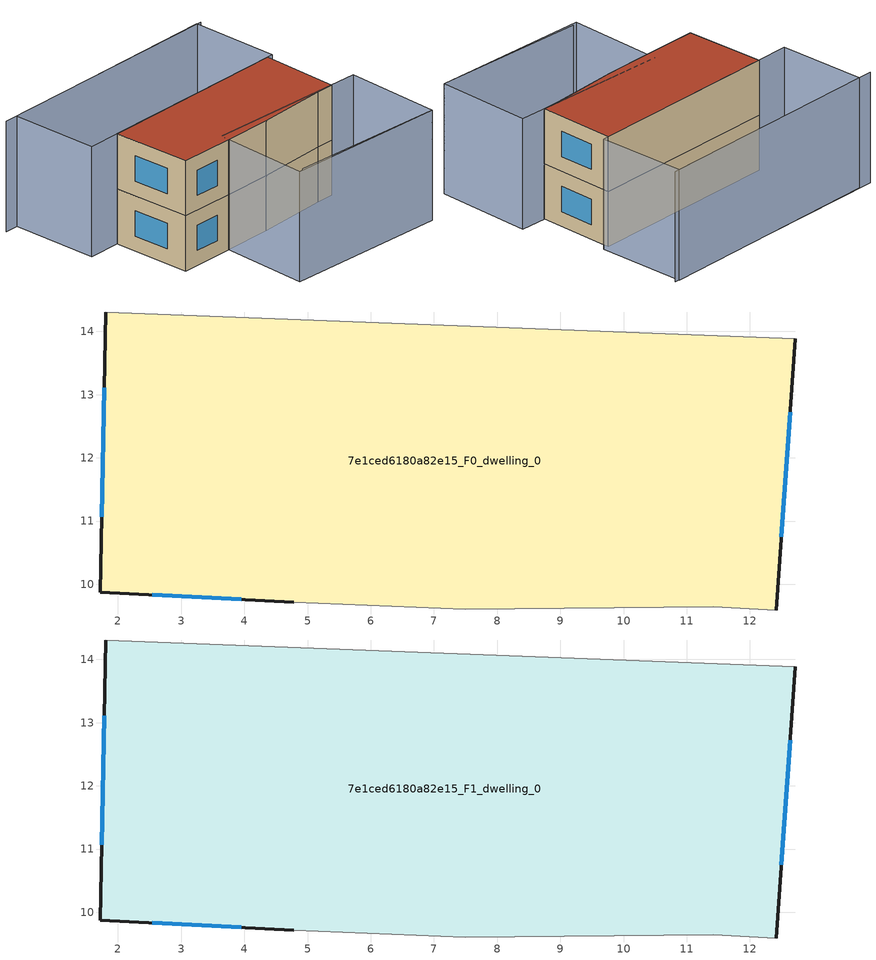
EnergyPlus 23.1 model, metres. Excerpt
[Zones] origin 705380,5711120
7e1ced6180a82e15_F0_dwelling_0
 floor ground (EU_floor_Construction): 12.72,13.88 12.42,9.59 11.42,9.64 7.49,9.61 4.78,9.72 1.72,9.87 1.81,14.31 z0
 wall outside (EU_wall_Construction): 1.81,14.31 1.72,9.87 4.78,9.72 / 12.42,9.59 12.72,13.88 z0:3
 wall adiabatic (EU_wall_Construction): 12.72,13.88 1.81,14.31 / 4.78,9.72 7.49,9.61 11.42,9.64 12.42,9.59 z0:3
 window (EU_Window_Construction): 1.78,13.11 1.74,11.07 / 12.5,10.75 12.64,12.73 / 2.54,9.83 3.95,9.76 z0.81:2.19
7e1ced6180a82e15_F1_dwelling_0
 floor to 7e1ced6180a82e15_F0_dwelling_0 (EU_floor_Construction): 12.72,13.88 12.42,9.59 11.42,9.64 7.49,9.61 4.78,9.72 1.72,9.87 1.81,14.31 z3
 wall outside (EU_wall_Construction): 1.81,14.31 1.72,9.87 4.78,9.72 / 12.42,9.59 12.72,13.88 z3:6
 wall adiabatic (EU_wall_Construction): 12.72,13.88 1.81,14.31 / 4.78,9.72 7.49,9.61 11.42,9.64 12.42,9.59 z3:6
 window (EU_Window_Construction): 1.78,13.11 1.74,11.07 / 12.5,10.75 12.64,12.73 / 2.54,9.83 3.95,9.76 z3.81:5.19
 roof outside (EU_roof_Construction): 12.42,9.59 12.72,13.88 1.81,14.31 1.72,9.87 4.78,9.72 7.49,9.61 11.42,9.64 z6
shading: 4.69,4.98 13.41,4.14 / 13.49,18.73 -0.65,19.26 / 13.48,4.14 4.38,4.9 / 4.38,4.9 4.82,10.23 / 4.82,10.23 13.93,9.47 / 13.93,9.47 13.48,4.14 / 13.05,13.87 -0.05,14.33 / -0.05,14.33 0.13,19.23 / 0.13,19.23 13.22,18.77 / 13.22,18.77 13.05,13.87 z0:6
[Building]
EU S2 Campaign: North Axis=0; Terrain=City; Solar Distribution=FullExterior
[Site:Location]
London: Latitude=51.5; Longitude=-0.5; Time Zone=0; Elevation=25
[SizingPeriod:WeatherFileDays]
AnnualSizingPeriod: Begin Month=1; Begin Day of Month=1; End Month=12; End Day of Month=31; Day of Week for Start Day=Monday; Use Weather File Daylight Saving Period=No; Use Weather File Rain and Snow Indicators=No
[MATERIAL]
EU_InternalMass_Material: Roughness=MediumRough; Thickness=0.1; Conductivity=1; Density=1800; Specific Heat=900; Thermal Absorptance=0.9; Solar Absorptance=0.7; Visible Absorptance=0.7
[MATERIAL:NOMASS] Roughness=MediumRough; Thermal Absorptance=0.9; Solar Absorptance=0.7; Visible Absorptance=0.7
Name | Thermal Resistance
EU_wall_NoMass | 0.555556
EU_roof_NoMass | 0.510204
EU_floor_NoMass | 1.68919
[WINDOWMATERIAL:SIMPLEGLAZINGSYSTEM]
EU_Window_SimpleGlazing: UFactor=3.96; Solar Heat Gain Coefficient=0.85; Visible Transmittance=0.85
[CONSTRUCTION]
EU_wall_Construction: EU_wall_NoMass
EU_roof_Construction: EU_roof_NoMass
EU_floor_Construction: EU_floor_NoMass
EU_Window_Construction: EU_Window_SimpleGlazing
EU_InternalMass_Construction: EU_InternalMass_Material
[ZONE] Type=1; Multiplier=1; Ceiling Height=autocalculate; Floor Area=autocalculate; Part of Total Floor Area=Yes
Name | Volume
7e1ced6180a82e15_F0_dwelling_0 | 143.247
7e1ced6180a82e15_F1_dwelling_0 | 143.246
[INTERNALMASS] Construction=EU_InternalMass_Construction; Surface Area=47.7489
Name | Zone or ZoneList
7e1ced6180a82e15_F0_dwelling_0_EU_InternalMass | 7e1ced6180a82e15_F0_dwelling_0
7e1ced6180a82e15_F1_dwelling_0_EU_InternalMass | 7e1ced6180a82e15_F1_dwelling_0
[OTHEREQUIPMENT] Fuel Type=Electricity; Design Level Calculation Method=Watts/Area; Power per Zone Floor Area=1; Fraction Latent=0; Fraction Radiant=0; Fraction Lost=0; Carbon Dioxide Generation Rate=0; EndUse Subcategory=EU_Step8_InternalGains
Name | Zone or ZoneList or Space or SpaceList | Schedule
EU_Step8_InternalGain_7e1ced6180a82e15_F0_dwelling_0_f000 | 7e1ced6180a82e15_F0_dwelling_0 | EU_Step8_GainSchedule_7e1ced6180a82e15_F0_dwelling_0_f000
EU_Step8_InternalGain_7e1ced6180a82e15_F1_dwelling_0_f000 | 7e1ced6180a82e15_F1_dwelling_0 | EU_Step8_GainSchedule_7e1ced6180a82e15_F1_dwelling_0_f000
[ZONEVENTILATION:DESIGNFLOWRATE] Schedule=EU_AlwaysOn; Design Flow Rate Calculation Method=AirChanges/Hour; Air Changes per Hour=0.48; Ventilation Type=Natural; Fan Pressure Rise=0; Fan Total Efficiency=1; Constant Term Coefficient=1; Temperature Term Coefficient=0; Velocity Term Coefficient=0; Velocity Squared Term Coefficient=0; Minimum Indoor Temperature=-100; Maximum Indoor Temperature=100; Delta Temperature=-100; Minimum Outdoor Temperature=-100; Maximum Outdoor Temperature=100; Maximum Wind Speed=40
Name | Zone or ZoneList or Space or SpaceList
EU_ConstantAir_7e1ced6180a82e15_F0_dwelling_0 | 7e1ced6180a82e15_F0_dwelling_0
EU_ConstantAir_7e1ced6180a82e15_F1_dwelling_0 | 7e1ced6180a82e15_F1_dwelling_0
[HVACTEMPLATE:THERMOSTAT] Constant Heating Setpoint=20; Constant Cooling Setpoint=50
EU_HeatOnly_7e1ced6180a82e15_F0_dwelling_0; EU_HeatOnly_7e1ced6180a82e15_F1_dwelling_0
[HVACTEMPLATE:ZONE:IDEALLOADSAIRSYSTEM] System Availability Schedule=EU_AlwaysOn; Maximum Heating Supply Air Temperature=50; Minimum Cooling Supply Air Temperature=13; Maximum Heating Supply Air Humidity Ratio=0.0156; Minimum Cooling Supply Air Humidity Ratio=0.0077; Heating Limit=NoLimit; Cooling Limit=NoLimit; Heating Availability Schedule=EU_AlwaysOn; Cooling Availability Schedule=EU_CoolingOff; Dehumidification Control Type=ConstantSensibleHeatRatio; Cooling Sensible Heat Ratio=0.7; Dehumidification Setpoint=60; Humidification Control Type=None; Humidification Setpoint=30; Outdoor Air Method=None; Outdoor Air Flow Rate per Person=0.00944; Outdoor Air Flow Rate per Zone Floor Area=0; Outdoor Air Flow Rate per Zone=0; Demand Controlled Ventilation Type=None; Outdoor Air Economizer Type=NoEconomizer; Heat Recovery Type=None; Sensible Heat Recovery Effectiveness=0.7; Latent Heat Recovery Effectiveness=0.65
Name | Template Thermostat
7e1ced6180a82e15_F0_dwelling_0 | EU_HeatOnly_7e1ced6180a82e15_F0_dwelling_0
7e1ced6180a82e15_F1_dwelling_0 | EU_HeatOnly_7e1ced6180a82e15_F1_dwelling_0
[SIZING:ZONE] Zone Cooling Design Supply Air Temperature Input Method=SupplyAirTemperature; Zone Cooling Design Supply Air Temperature=13; Zone Heating Design Supply Air Temperature Input Method=SupplyAirTemperature; Zone Heating Design Supply Air Temperature=50; Zone Cooling Design Supply Air Humidity Ratio=0.008; Zone Heating Design Supply Air Humidity Ratio=0.008; Cooling Design Air Flow Method=DesignDay; Cooling Design Air Flow Rate=0; Cooling Minimum Air Flow per Zone Floor Area=0.000762; Cooling Minimum Air Flow=0; Cooling Minimum Air Flow Fraction=0.2; Heating Design Air Flow Method=DesignDay; Heating Design Air Flow Rate=0; Heating Maximum Air Flow per Zone Floor Area=0.002032; Heating Maximum Air Flow=0.141576; Heating Maximum Air Flow Fraction=0.3; Account for Dedicated Outdoor Air System=No; Dedicated Outdoor Air System Control Strategy=NeutralSupplyAir; Dedicated Outdoor Air Low Setpoint Temperature for Design=autosize; Dedicated Outdoor Air High Setpoint Temperature for Design=autosize; Zone Load Sizing Method=Sensible Load Only No Latent Load; Zone Latent Cooling Design Supply Air Humidity Ratio Input Method=HumidityRatioDifference; Zone Cooling Design Supply Air Humidity Ratio Difference=0.005; Zone Latent Heating Design Supply Air Humidity Ratio Input Method=HumidityRatioDifference; Zone Humidification Design Supply Air Humidity Ratio Difference=0.005
7e1ced6180a82e15_F0_dwelling_0; 7e1ced6180a82e15_F1_dwelling_0
[SCHEDULE:CONSTANT]
Name | Hourly Value
EU_AlwaysOn | 1
EU_CoolingOff | 0
[SCHEDULE:FILE] Column Number=1; Rows to Skip at Top=0; Number of Hours of Data=8760; Column Separator=Comma; Interpolate to Timestep=No; Minutes per Item=60; Adjust Schedule for Daylight Savings=Yes
Name | File
EU_Step8_GainSchedule_7e1ced6180a82e15_F0_dwelling_0_f000 | ../../schedules/7e1ced6180a82e15/7e1ced6180a82e15_F0_dwelling_0_f000_gain.csv
EU_Step8_GainSchedule_7e1ced6180a82e15_F1_dwelling_0_f000 | ../../schedules/7e1ced6180a82e15/7e1ced6180a82e15_F1_dwelling_0_f000_gain.csv
